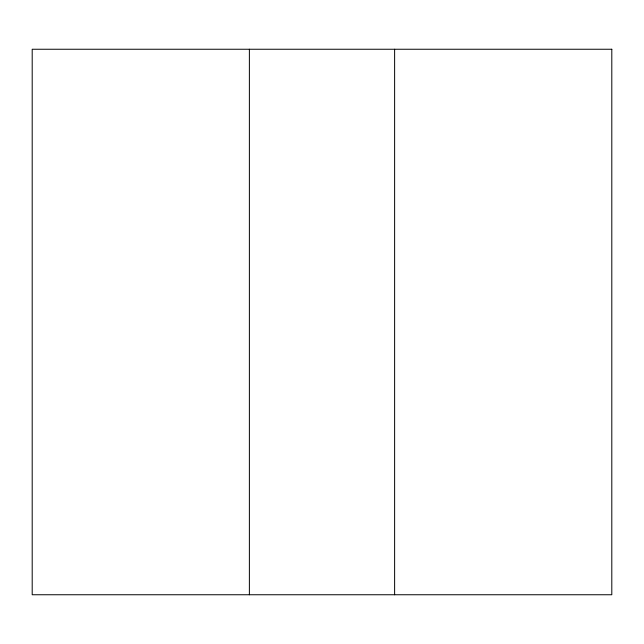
<?xml version="1.0" encoding="UTF-8"?>
<svg xmlns="http://www.w3.org/2000/svg" width="644" height="644" viewBox="0 0 644 644"><rect width="100%" height="100%" fill="white"/><g stroke="black" fill="none" stroke-linecap="round" stroke-linejoin="round"><path stroke-width="0.97" d="M394.619 49.25L394.619 594.75M249.381 49.25L249.381 594.75M611.8 49.25L32.2 49.25L32.2 594.75L611.8 594.75L611.8 49.25"/></g></svg>
